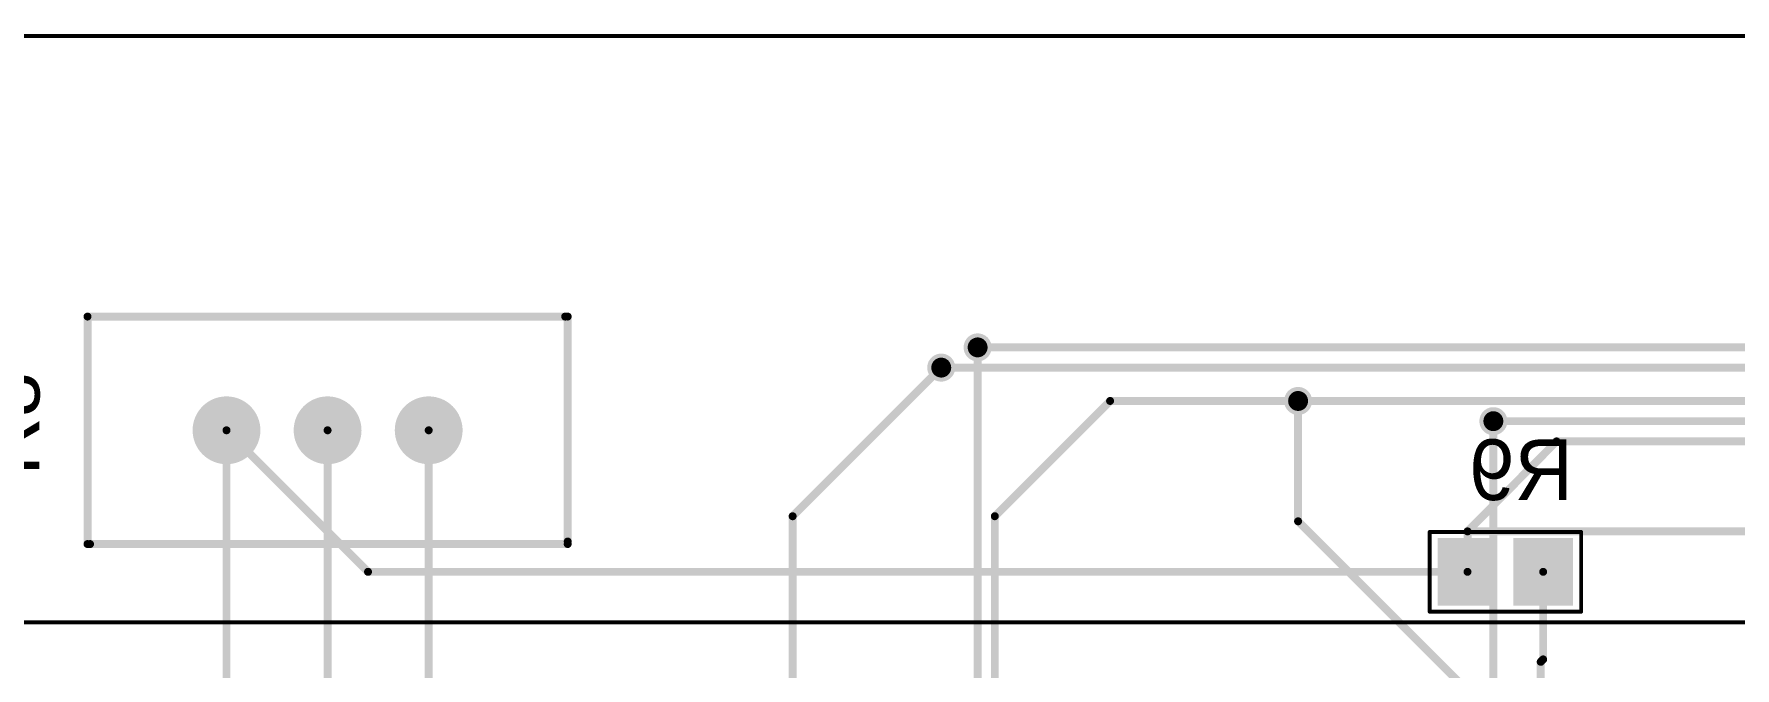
# Model space of a CAD drawing. Header units: millimetres. Extents: x 242 to 402, y 147 to 267.
# Drawn here: x 278.25 to 320.98, y 250.82 to 266.75 of the extents above; entities that cross this region are included whole.
import ezdxf

# ---------------------------------------------------------------- set-up
doc = ezdxf.new("R2010")
doc.units = ezdxf.units.MM
for name, color, linetype in [('BottomLayer', 5, 'Continuous'), ('BottomOverlay', 54, 'Continuous'), ('BottomPaste', 16, 'Continuous'), ('BottomSolder', 6, 'Continuous'), ('Mechanical1', 6, 'Continuous'), ('Mechanical15', 56, 'Continuous'), ('MultiLayer', 9, 'Continuous'), ('PadHoleLayer', 156, 'Continuous'), ('TopLayer', 1, 'Continuous'), ('TopOverlay', 2, 'Continuous'), ('TopSolder', 216, 'Continuous'), ('ViaHoleLayer', 16, 'Continuous')]:
    doc.layers.add(name, color=color, linetype=linetype)

msp = doc.modelspace()

# ---------------------------------------------------------------- linework, layer by layer
at = {"layer": 'BottomLayer'}
for points, const_width in [([(301.83, 258.877, 1), (302.08, 258.877, 1)], 0.25), ([(300.916, 258.369, 1), (301.166, 258.369, 1)], 0.25), ([(301.905, 258.877, 1), (302.005, 258.877, 1)], 0.1), ([(300.991, 258.369, 1), (301.091, 258.369, 1)], 0.1), ([(309.882, 257.531, 1), (310.132, 257.531, 1)], 0.25), ([(282.708, 256.794, 1), (283.458, 256.794, 1)], 0.75), ([(285.248, 256.794, 1), (285.998, 256.794, 1)], 0.75), ([(287.788, 256.794, 1), (288.538, 256.794, 1)], 0.75), ([(309.957, 257.531, 1), (310.057, 257.531, 1)], 0.1), ([(283.033, 256.794, 1), (283.133, 256.794, 1)], 0.1), ([(314.788, 257.023, 1), (315.038, 257.023, 1)], 0.25), ([(314.863, 257.023, 1), (314.963, 257.023, 1)], 0.1), ([(316.449, 256.515, 1), (316.549, 256.515, 1)], 0.1), ([(316.449, 256.515, 1), (316.549, 256.515, 1)], 0.1), ([(314.214, 254.254, 1), (314.314, 254.254, 1)], 0.1), ([(314.214, 254.254, 1), (314.314, 254.254, 1)], 0.1), ([(314.214, 254.254, 1), (314.314, 254.254, 1)], 0.1), ([(286.589, 253.238, 1), (286.689, 253.238, 1)], 0.1), ([(286.589, 253.238, 1), (286.689, 253.238, 1)], 0.1), ([(314.214, 253.238, 1), (314.314, 253.238, 1)], 0.1), ([(314.214, 253.238, 1), (314.314, 253.238, 1)], 0.1), ([(316.114, 253.238, 1), (316.214, 253.238, 1)], 0.1), ([(316.053, 250.977, 1), (316.153, 250.977, 1)], 0.1), ([(316.053, 250.977, 1), (316.153, 250.977, 1)], 0.1), ([(316.114, 251.038, 1), (316.214, 251.038, 1)], 0.1), ([(316.114, 251.038, 1), (316.214, 251.038, 1)], 0.1)]:
    msp.add_lwpolyline(points, format="xyb", close=True, dxfattribs=dict(at, const_width=const_width))
at = {"layer": 'BottomLayer', "const_width": 0.2}
for points in [[(301.955, 258.877), (365.455, 258.877)], [(301.041, 258.369), (364.947, 258.369)], [(310.007, 257.531), (364.769, 257.531)], [(283.083, 256.794), (286.639, 253.238)], [(314.913, 257.023), (364.515, 257.023)], [(314.264, 254.254), (316.499, 256.515)], [(316.499, 256.515), (354.965, 256.515)], [(314.264, 254.254), (348.268, 254.254)], [(314.264, 253.238), (314.264, 254.254)], [(286.639, 253.238), (314.264, 253.238)], [(316.164, 251.038), (316.164, 253.238)], [(316.103, 250.977), (316.164, 251.038)], [(316.103, 248.793), (316.103, 250.977)]]:
    msp.add_lwpolyline(points, dxfattribs=at)
at = {"layer": 'BottomLayer'}
for points in [[(313.614, 253.988), (313.614, 252.488), (314.914, 253.988), (314.914, 252.488)], [(315.514, 253.988), (315.514, 252.488), (316.814, 253.988), (316.814, 252.488)]]:
    msp.add_solid(points, dxfattribs=at)
at = {"layer": 'BottomOverlay', "const_width": 0.1}
for points in [[(313.314, 254.238), (317.119, 254.238)], [(313.314, 252.338), (313.314, 254.238)], [(317.119, 252.238), (317.119, 254.238)], [(313.314, 252.238), (313.314, 252.338)], [(313.314, 252.238), (317.119, 252.238)]]:
    msp.add_lwpolyline(points, dxfattribs=at)
at = {"layer": 'BottomOverlay', "const_width": 0.05}
for points in [[(313.289, 254.238, 1), (313.339, 254.238, 1)], [(313.289, 254.238, 1), (313.339, 254.238, 1)], [(317.094, 254.238, 1), (317.144, 254.238, 1)], [(317.094, 254.238, 1), (317.144, 254.238, 1)], [(313.289, 252.338, 1), (313.339, 252.338, 1)], [(313.289, 252.338, 1), (313.339, 252.338, 1)], [(313.289, 252.238, 1), (313.339, 252.238, 1)], [(313.289, 252.238, 1), (313.339, 252.238, 1)], [(317.094, 252.238, 1), (317.144, 252.238, 1)], [(317.094, 252.238, 1), (317.144, 252.238, 1)]]:
    msp.add_lwpolyline(points, format="xyb", close=True, dxfattribs=at)
at = {"layer": 'BottomPaste'}
for points in [[(313.614, 253.988), (313.614, 252.488), (314.914, 253.988), (314.914, 252.488)], [(315.514, 253.988), (315.514, 252.488), (316.814, 253.988), (316.814, 252.488)]]:
    msp.add_solid(points, dxfattribs=at)
at = {"layer": 'BottomSolder'}
for points, const_width in [([(301.779, 258.877, 1), (302.131, 258.877, 1)], 0.352), ([(300.865, 258.369, 1), (301.217, 258.369, 1)], 0.352), ([(309.831, 257.531, 1), (310.183, 257.531, 1)], 0.352), ([(282.657, 256.794, 1), (283.509, 256.794, 1)], 0.852), ([(285.197, 256.794, 1), (286.049, 256.794, 1)], 0.852), ([(287.737, 256.794, 1), (288.589, 256.794, 1)], 0.852), ([(314.737, 257.023, 1), (315.089, 257.023, 1)], 0.352)]:
    msp.add_lwpolyline(points, format="xyb", close=True, dxfattribs=dict(at, const_width=const_width))
for points in [[(313.512, 254.09), (313.512, 252.386), (315.016, 254.09), (315.016, 252.386)], [(315.412, 254.09), (315.412, 252.386), (316.916, 254.09), (316.916, 252.386)]]:
    msp.add_solid(points, dxfattribs=at)
at = {"layer": 'Mechanical1', "const_width": 0.1}
msp.add_lwpolyline([(272.923, 251.968), (352.933, 251.968)], dxfattribs=at)
at = {"layer": 'Mechanical15', "const_width": 0.1}
msp.add_lwpolyline([(247.015, 266.7), (396.875, 266.7)], dxfattribs=at)
at = {"layer": 'MultiLayer', "const_width": 0.25}
for points in [[(301.83, 258.877, 1), (302.08, 258.877, 1)], [(300.916, 258.369, 1), (301.166, 258.369, 1)], [(309.882, 257.531, 1), (310.132, 257.531, 1)], [(314.788, 257.023, 1), (315.038, 257.023, 1)]]:
    msp.add_lwpolyline(points, format="xyb", close=True, dxfattribs=at)
at = {"layer": 'PadHoleLayer', "const_width": 0.45}
for points in [[(282.858, 256.794, 1), (283.308, 256.794, 1)], [(285.398, 256.794, 1), (285.848, 256.794, 1)], [(287.938, 256.794, 1), (288.388, 256.794, 1)]]:
    msp.add_lwpolyline(points, format="xyb", close=True, dxfattribs=at)
at = {"layer": 'TopLayer'}
for points, const_width in [([(301.83, 258.877, 1), (302.08, 258.877, 1)], 0.25), ([(300.916, 258.369, 1), (301.166, 258.369, 1)], 0.25), ([(301.905, 258.877, 1), (302.005, 258.877, 1)], 0.1), ([(300.991, 258.369, 1), (301.091, 258.369, 1)], 0.1), ([(309.882, 257.531, 1), (310.132, 257.531, 1)], 0.25), ([(282.708, 256.794, 1), (283.458, 256.794, 1)], 0.75), ([(285.248, 256.794, 1), (285.998, 256.794, 1)], 0.75), ([(287.788, 256.794, 1), (288.538, 256.794, 1)], 0.75), ([(305.233, 257.531, 1), (305.333, 257.531, 1)], 0.1), ([(305.233, 257.531, 1), (305.333, 257.531, 1)], 0.1), ([(309.957, 257.531, 1), (310.057, 257.531, 1)], 0.1), ([(309.957, 257.531, 1), (310.057, 257.531, 1)], 0.1), ([(283.033, 256.794, 1), (283.133, 256.794, 1)], 0.1), ([(285.573, 256.794, 1), (285.673, 256.794, 1)], 0.1), ([(288.113, 256.794, 1), (288.213, 256.794, 1)], 0.1), ([(314.788, 257.023, 1), (315.038, 257.023, 1)], 0.25), ([(314.863, 257.023, 1), (314.963, 257.023, 1)], 0.1), ([(297.257, 254.635, 1), (297.357, 254.635, 1)], 0.1), ([(297.257, 254.635, 1), (297.357, 254.635, 1)], 0.1), ([(302.337, 254.635, 1), (302.437, 254.635, 1)], 0.1), ([(302.337, 254.635, 1), (302.437, 254.635, 1)], 0.1), ([(309.957, 254.508, 1), (310.057, 254.508, 1)], 0.1), ([(309.957, 254.508, 1), (310.057, 254.508, 1)], 0.1)]:
    msp.add_lwpolyline(points, format="xyb", close=True, dxfattribs=dict(at, const_width=const_width))
at = {"layer": 'TopLayer', "const_width": 0.2}
for points in [[(301.955, 234.163), (301.955, 258.877)], [(297.307, 254.635), (301.041, 258.369)], [(302.387, 254.635), (305.283, 257.531)], [(305.283, 257.531), (310.007, 257.531)], [(310.007, 254.508), (310.007, 257.531)], [(283.083, 248.793), (283.083, 256.794)], [(285.623, 248.793), (285.623, 256.794)], [(288.163, 249.822), (288.163, 256.794)], [(314.913, 244.776), (314.913, 257.023)], [(297.307, 234.137), (297.307, 254.635)], [(302.387, 225.603), (302.387, 254.635)], [(310.007, 254.508), (314.563, 249.952)]]:
    msp.add_lwpolyline(points, dxfattribs=at)
at = {"layer": 'TopOverlay', "const_width": 0.2}
for points in [[(279.591, 253.936), (279.591, 259.651)], [(279.591, 259.651), (291.592, 259.651)], [(291.656, 254), (291.656, 259.651)], [(279.654, 253.936), (291.656, 253.936)]]:
    msp.add_lwpolyline(points, dxfattribs=at)
at = {"layer": 'TopOverlay', "const_width": 0.1}
for points in [[(279.541, 259.651, 1), (279.64, 259.651, 1)], [(279.541, 259.651, 1), (279.64, 259.651, 1)], [(291.542, 259.651, 1), (291.642, 259.651, 1)], [(291.606, 259.651, 1), (291.705, 259.651, 1)], [(279.541, 253.936, 1), (279.64, 253.936, 1)], [(279.604, 253.936, 1), (279.704, 253.936, 1)], [(291.606, 254, 1), (291.705, 254, 1)], [(291.606, 253.936, 1), (291.705, 253.936, 1)]]:
    msp.add_lwpolyline(points, format="xyb", close=True, dxfattribs=at)
at = {"layer": 'TopSolder'}
for points, const_width in [([(301.779, 258.877, 1), (302.131, 258.877, 1)], 0.352), ([(300.865, 258.369, 1), (301.217, 258.369, 1)], 0.352), ([(309.831, 257.531, 1), (310.183, 257.531, 1)], 0.352), ([(282.657, 256.794, 1), (283.509, 256.794, 1)], 0.852), ([(285.197, 256.794, 1), (286.049, 256.794, 1)], 0.852), ([(287.737, 256.794, 1), (288.589, 256.794, 1)], 0.852), ([(314.737, 257.023, 1), (315.089, 257.023, 1)], 0.352)]:
    msp.add_lwpolyline(points, format="xyb", close=True, dxfattribs=dict(at, const_width=const_width))
at = {"layer": 'ViaHoleLayer', "const_width": 0.15}
for points in [[(301.88, 258.877, 1), (302.03, 258.877, 1)], [(300.966, 258.369, 1), (301.116, 258.369, 1)], [(309.932, 257.531, 1), (310.082, 257.531, 1)], [(314.838, 257.023, 1), (314.988, 257.023, 1)]]:
    msp.add_lwpolyline(points, format="xyb", close=True, dxfattribs=at)

# ---------------------------------------------------------------- texts
at = {"layer": 'BottomOverlay', "text_generation_flag": 2}
msp.add_text('R9', height=1.524, rotation=360, dxfattribs=at).set_placement((316.916, 255.041))
at = {"layer": 'TopOverlay'}
msp.add_text('R8', height=1.524, rotation=90, dxfattribs=at).set_placement((278.384, 255.651))

doc.saveas('drawing.dxf')
